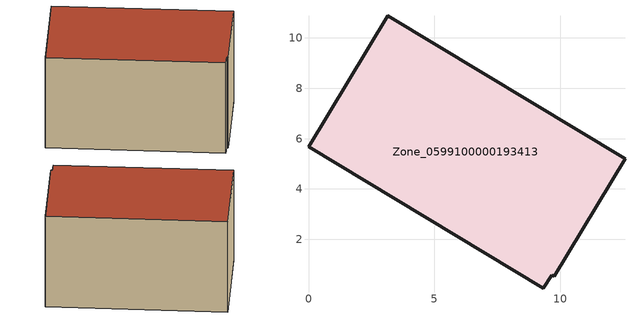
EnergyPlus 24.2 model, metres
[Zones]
Zone_0599100000193413
 floor ground (C_G): 9.65,0.58 9.33,0.06 0,5.67 3.14,10.88 12.57,5.21 9.76,0.54 z0
 wall outside (C_F): 12.57,5.21 3.14,10.88 0,5.67 9.33,0.06 9.65,0.58 9.76,0.54 12.57,5.21 z0:6.33
 roof outside (C_R): 9.76,0.54 12.57,5.21 3.14,10.88 0,5.67 9.33,0.06 9.65,0.58 z6.33
[BUILDING]
Pand.0599100000193413: North Axis=0; Terrain=City; Loads Convergence Tolerance Value=0.04; Temperature Convergence Tolerance Value=0.4; Solar Distribution=FullExterior; Maximum Number of Warmup Days=25; Minimum Number of Warmup Days=1
[Site:Location]
Rotterdam.The.Hague.AP_ZH_NLD Design_Conditions: Latitude=51.96; Longitude=4.45; Time Zone=1; Elevation=-4.5
[SITE:GROUNDTEMPERATURE:BUILDINGSURFACE]
18, 18, 18, 18, 18, 18, 18, 18, 18, 18, 18, 18
[MATERIAL] Thermal Absorptance=0.9; Solar Absorptance=0.7; Visible Absorptance=0.7
Name | Roughness | Thickness | Conductivity | Density | Specific Heat
G.TI.1946-1964 | MediumSmooth | 0.15 | 1 | 540 | 1210
F.TI.1946-1964 | Rough | 0.3 | 0.857143 | 1920 | 840
R.TI.1946-1964 | MediumRough | 0.2 | 0.277778 | 1500 | 1000
[CONSTRUCTION]
C_G: G.TI.1946-1964
C_F: F.TI.1946-1964
C_R: R.TI.1946-1964
[ZONE]
Zone_0599100000193413: Type=1; Multiplier=1; Ceiling Height=Autocalculate; Volume=Autocalculate; Floor Area=autocalculate; Part of Total Floor Area=Yes
[ZONEINFILTRATION:DESIGNFLOWRATE]
Infil_Zone_0599100000193413: Zone or ZoneList or Space or SpaceList=Zone_0599100000193413; Schedule=AlwaysOn; Design Flow Rate Calculation Method=Flow/Area; Flow Rate per Floor Area=0.003; Constant Term Coefficient=1; Temperature Term Coefficient=0; Velocity Term Coefficient=0; Velocity Squared Term Coefficient=0
[HVACTEMPLATE:ZONE:IDEALLOADSAIRSYSTEM]
Zone_0599100000193413: Maximum Heating Supply Air Temperature=50; Minimum Cooling Supply Air Temperature=13; Maximum Heating Supply Air Humidity Ratio=0.0156; Minimum Cooling Supply Air Humidity Ratio=0.0077; Heating Limit=NoLimit; Cooling Limit=NoLimit; Dehumidification Control Type=ConstantSensibleHeatRatio; Cooling Sensible Heat Ratio=0.7; Dehumidification Setpoint=60; Humidification Control Type=None; Humidification Setpoint=30; Outdoor Air Method=None; Outdoor Air Flow Rate per Person=0.00944; Outdoor Air Flow Rate per Zone Floor Area=0; Outdoor Air Flow Rate per Zone=0; Demand Controlled Ventilation Type=None; Outdoor Air Economizer Type=NoEconomizer; Heat Recovery Type=None; Sensible Heat Recovery Effectiveness=0.7; Latent Heat Recovery Effectiveness=0.65
[ZONECONTROL:THERMOSTAT]
ThermostatControl_Zone_0599100000193413: Zone or ZoneList=Zone_0599100000193413; Control Type Schedule=DualSetpointControlType; Control 1=Thermostat_Zone_0599100000193413; Temperature Difference Between Cutout And Setpoint=0
[THERMOSTATSETPOINT:DUALSETPOINT]
Thermostat_Zone_0599100000193413: Heating Setpoint Temperature Schedule=HeatingSetpoint_Zone_0599100000193413; Cooling Setpoint Temperature Schedule=CoolingSetpoint_Zone_0599100000193413
[SCHEDULE:COMPACT]
HeatingSetpoint_Zone_0599100000193413: Through: 12/31, For: AllDays, Until: 24:00, 21
CoolingSetpoint_Zone_0599100000193413: Through: 12/31, For: AllDays, Until: 24:00, 24
DualSetpointControlType: Through: 12/31, For: AllDays, Until: 24:00, 4
AlwaysOn: Through: 12/31, For: AllDays, Until: 24:00, 1
